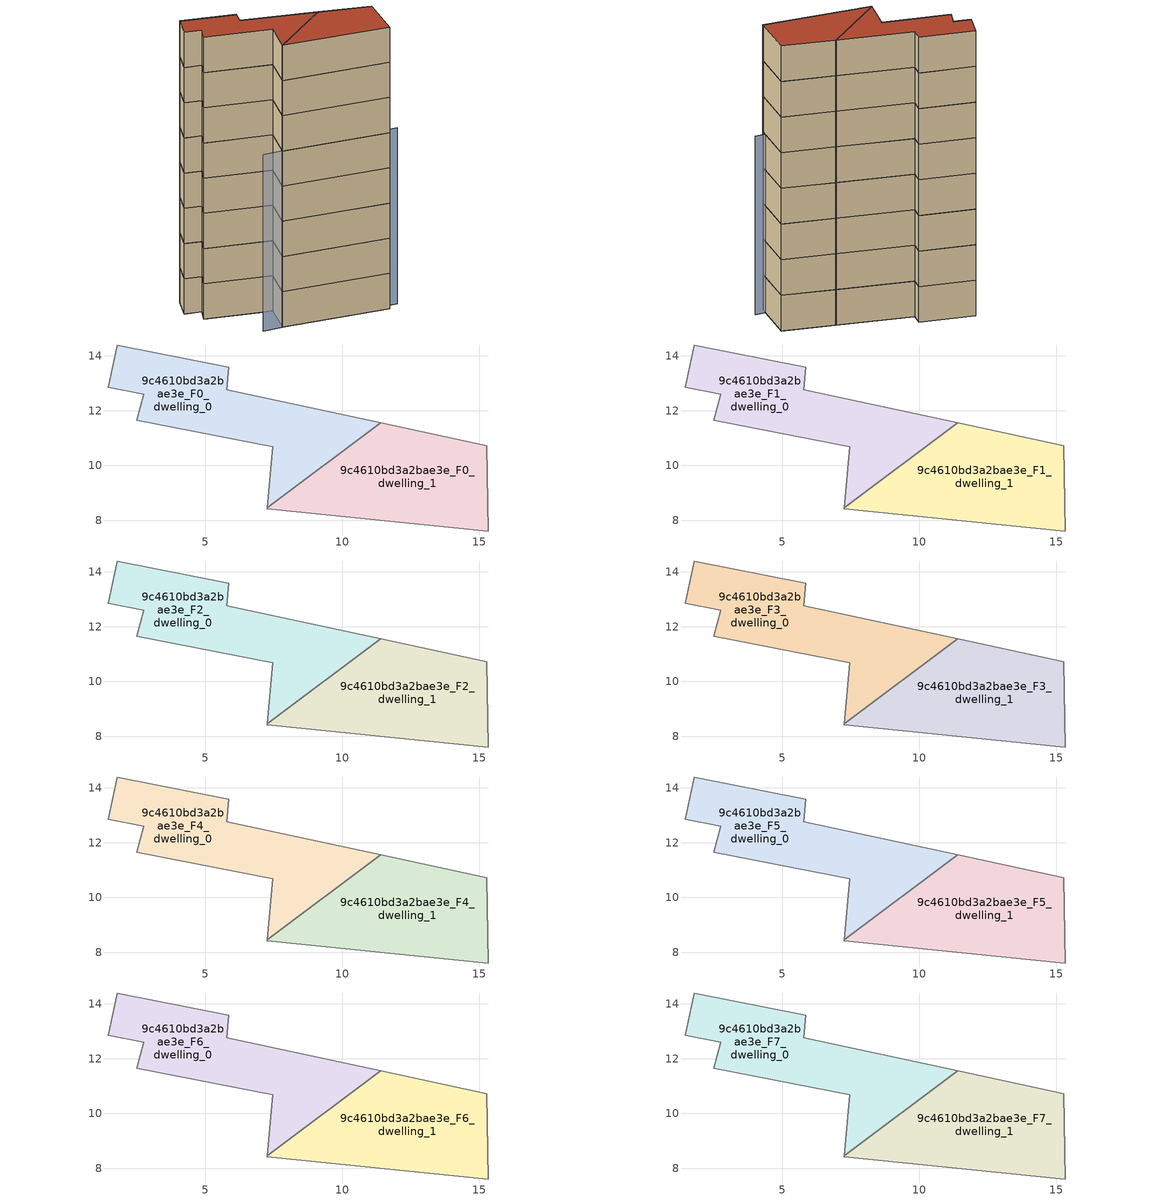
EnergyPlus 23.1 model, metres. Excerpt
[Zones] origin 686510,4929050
9c4610bd3a2bae3e_F0_dwelling_0
 floor ground (EU_floor_Construction): 11.41,11.56 5.79,12.77 5.86,13.58 1.79,14.4 1.46,12.85 2.76,12.6 2.51,11.66 7.47,10.68 7.26,8.46 z0
 wall adiabatic (EU_wall_Construction): 7.26,8.46 7.47,10.68 2.51,11.66 2.76,12.6 1.46,12.85 1.79,14.4 5.86,13.58 5.79,12.77 11.41,11.56 z0:3
 wall to 9c4610bd3a2bae3e_F0_dwelling_1 (EU_wall_Construction): 11.4,11.56 7.26,8.46 z0:3
9c4610bd3a2bae3e_F0_dwelling_1
 floor ground (EU_floor_Construction): 15.34,7.61 15.27,10.72 11.41,11.56 7.26,8.46 7.26,8.42 z0
 wall adiabatic (EU_wall_Construction): 11.41,11.56 15.27,10.72 15.34,7.61 7.26,8.42 7.26,8.46 z0:3
9c4610bd3a2bae3e_F1_dwelling_0
 floor to 9c4610bd3a2bae3e_F0_dwelling_0 (EU_floor_Construction): 11.4,11.56 5.79,12.77 5.86,13.58 1.79,14.4 1.46,12.85 2.76,12.6 2.51,11.66 7.47,10.68 7.26,8.46 z3
 wall adiabatic (EU_wall_Construction): 7.26,8.46 7.47,10.68 2.51,11.66 2.76,12.6 1.46,12.85 1.79,14.4 5.86,13.58 5.79,12.77 11.41,11.56 z3:6
 wall to 9c4610bd3a2bae3e_F1_dwelling_1 (EU_wall_Construction): 11.4,11.56 7.26,8.46 z3:6
9c4610bd3a2bae3e_F1_dwelling_1
 floor to 9c4610bd3a2bae3e_F0_dwelling_1 (EU_floor_Construction): 15.34,7.61 15.27,10.72 11.4,11.56 7.26,8.46 7.26,8.42 z3
 wall adiabatic (EU_wall_Construction): 11.41,11.56 15.27,10.72 15.34,7.61 7.26,8.42 7.26,8.46 z3:6
9c4610bd3a2bae3e_F2_dwelling_0
 floor to 9c4610bd3a2bae3e_F1_dwelling_0 (EU_floor_Construction): 11.4,11.56 5.79,12.77 5.86,13.58 1.79,14.4 1.46,12.85 2.76,12.6 2.51,11.66 7.47,10.68 7.26,8.46 z6
 wall adiabatic (EU_wall_Construction): 7.26,8.46 7.47,10.68 2.51,11.66 2.76,12.6 1.46,12.85 1.79,14.4 5.86,13.58 5.79,12.77 11.41,11.56 z6:9
 wall to 9c4610bd3a2bae3e_F2_dwelling_1 (EU_wall_Construction): 11.4,11.56 7.26,8.46 z6:9
9c4610bd3a2bae3e_F2_dwelling_1
 floor to 9c4610bd3a2bae3e_F1_dwelling_1 (EU_floor_Construction): 15.34,7.61 15.27,10.72 11.4,11.56 7.26,8.46 7.26,8.42 z6
 wall adiabatic (EU_wall_Construction): 11.41,11.56 15.27,10.72 15.34,7.61 7.26,8.42 7.26,8.46 z6:9
9c4610bd3a2bae3e_F3_dwelling_0
 floor to 9c4610bd3a2bae3e_F2_dwelling_0 (EU_floor_Construction): 11.4,11.56 5.79,12.77 5.86,13.58 1.79,14.4 1.46,12.85 2.76,12.6 2.51,11.66 7.47,10.68 7.26,8.46 z9
 wall adiabatic (EU_wall_Construction): 7.26,8.46 7.47,10.68 2.51,11.66 2.76,12.6 1.46,12.85 1.79,14.4 5.86,13.58 5.79,12.77 11.41,11.56 z9:12
 wall to 9c4610bd3a2bae3e_F3_dwelling_1 (EU_wall_Construction): 11.4,11.56 7.26,8.46 z9:12
9c4610bd3a2bae3e_F3_dwelling_1
 floor to 9c4610bd3a2bae3e_F2_dwelling_1 (EU_floor_Construction): 15.34,7.61 15.27,10.72 11.4,11.56 7.26,8.46 7.26,8.42 z9
 wall adiabatic (EU_wall_Construction): 11.41,11.56 15.27,10.72 15.34,7.61 7.26,8.42 7.26,8.46 z9:12
9c4610bd3a2bae3e_F4_dwelling_0
 floor to 9c4610bd3a2bae3e_F3_dwelling_0 (EU_floor_Construction): 11.4,11.56 5.79,12.77 5.86,13.58 1.79,14.4 1.46,12.85 2.76,12.6 2.51,11.66 7.47,10.68 7.26,8.46 z12
 wall adiabatic (EU_wall_Construction): 7.26,8.46 7.47,10.68 2.51,11.66 2.76,12.6 1.46,12.85 1.79,14.4 5.86,13.58 5.79,12.77 11.41,11.56 z12:15
 wall to 9c4610bd3a2bae3e_F4_dwelling_1 (EU_wall_Construction): 11.4,11.56 7.26,8.46 z12:15
9c4610bd3a2bae3e_F4_dwelling_1
 floor to 9c4610bd3a2bae3e_F3_dwelling_1 (EU_floor_Construction): 15.34,7.61 15.27,10.72 11.4,11.56 7.26,8.46 7.26,8.42 z12
 wall adiabatic (EU_wall_Construction): 11.41,11.56 15.27,10.72 15.34,7.61 7.26,8.42 7.26,8.46 z12:15
9c4610bd3a2bae3e_F5_dwelling_0
 floor to 9c4610bd3a2bae3e_F4_dwelling_0 (EU_floor_Construction): 11.4,11.56 5.79,12.77 5.86,13.58 1.79,14.4 1.46,12.85 2.76,12.6 2.51,11.66 7.47,10.68 7.26,8.46 z15
 wall adiabatic (EU_wall_Construction): 7.26,8.46 7.47,10.68 2.51,11.66 2.76,12.6 1.46,12.85 1.79,14.4 5.86,13.58 5.79,12.77 11.41,11.56 z15:18
 wall to 9c4610bd3a2bae3e_F5_dwelling_1 (EU_wall_Construction): 11.4,11.56 7.26,8.46 z15:18
9c4610bd3a2bae3e_F5_dwelling_1
 floor to 9c4610bd3a2bae3e_F4_dwelling_1 (EU_floor_Construction): 15.34,7.61 15.27,10.72 11.4,11.56 7.26,8.46 7.26,8.42 z15
 wall adiabatic (EU_wall_Construction): 11.41,11.56 15.27,10.72 15.34,7.61 7.26,8.42 7.26,8.46 z15:18
9c4610bd3a2bae3e_F6_dwelling_0
 floor to 9c4610bd3a2bae3e_F5_dwelling_0 (EU_floor_Construction): 11.4,11.56 5.79,12.77 5.86,13.58 1.79,14.4 1.46,12.85 2.76,12.6 2.51,11.66 7.47,10.68 7.26,8.46 z18
 wall adiabatic (EU_wall_Construction): 7.26,8.46 7.47,10.68 2.51,11.66 2.76,12.6 1.46,12.85 1.79,14.4 5.86,13.58 5.79,12.77 11.41,11.56 z18:21
 wall to 9c4610bd3a2bae3e_F6_dwelling_1 (EU_wall_Construction): 11.4,11.56 7.26,8.46 z18:21
9c4610bd3a2bae3e_F6_dwelling_1
 floor to 9c4610bd3a2bae3e_F5_dwelling_1 (EU_floor_Construction): 15.34,7.61 15.27,10.72 11.4,11.56 7.26,8.46 7.26,8.42 z18
 wall adiabatic (EU_wall_Construction): 11.41,11.56 15.27,10.72 15.34,7.61 7.26,8.42 7.26,8.46 z18:21
9c4610bd3a2bae3e_F7_dwelling_0
 floor to 9c4610bd3a2bae3e_F6_dwelling_0 (EU_floor_Construction): 11.4,11.56 5.79,12.77 5.86,13.58 1.79,14.4 1.46,12.85 2.76,12.6 2.51,11.66 7.47,10.68 7.26,8.46 z21
 wall adiabatic (EU_wall_Construction): 7.26,8.46 7.47,10.68 2.51,11.66 2.76,12.6 1.46,12.85 1.79,14.4 5.86,13.58 5.79,12.77 11.41,11.56 z21:24
 wall to 9c4610bd3a2bae3e_F7_dwelling_1 (EU_wall_Construction): 11.4,11.56 7.26,8.46 z21:24
 roof outside (EU_roof_Construction): 11.41,11.56 7.26,8.46 7.47,10.68 2.51,11.66 2.76,12.6 1.46,12.85 1.79,14.4 5.86,13.58 5.79,12.77 z24
9c4610bd3a2bae3e_F7_dwelling_1
 floor to 9c4610bd3a2bae3e_F6_dwelling_1 (EU_floor_Construction): 15.34,7.61 15.27,10.72 11.4,11.56 7.26,8.46 7.26,8.42 z21
 wall adiabatic (EU_wall_Construction): 11.41,11.56 15.27,10.72 15.34,7.61 7.26,8.42 7.26,8.46 z21:24
 roof outside (EU_roof_Construction): 15.27,10.72 15.34,7.61 7.26,8.42 7.26,8.46 11.41,11.56 z24
shading: 5.78,8.49 16.1,7.99 z0:15
[Building]
EU S2 Campaign: North Axis=0; Terrain=City; Solar Distribution=FullExterior
[Site:Location]
Bologna: Latitude=44.5; Longitude=11.25; Time Zone=1; Elevation=37
[SizingPeriod:WeatherFileDays]
AnnualSizingPeriod: Begin Month=1; Begin Day of Month=1; End Month=12; End Day of Month=31; Day of Week for Start Day=Monday; Use Weather File Daylight Saving Period=No; Use Weather File Rain and Snow Indicators=No
[MATERIAL]
EU_InternalMass_Material: Roughness=MediumRough; Thickness=0.1; Conductivity=1; Density=1800; Specific Heat=900; Thermal Absorptance=0.9; Solar Absorptance=0.7; Visible Absorptance=0.7
[MATERIAL:NOMASS] Roughness=MediumRough; Thermal Absorptance=0.9; Solar Absorptance=0.7; Visible Absorptance=0.7
Name | Thermal Resistance
EU_wall_NoMass | 0.905828
EU_roof_NoMass | 0.37593
EU_floor_NoMass | 0.67114
[CONSTRUCTION]
EU_wall_Construction: EU_wall_NoMass
EU_roof_Construction: EU_roof_NoMass
EU_floor_Construction: EU_floor_NoMass
EU_InternalMass_Construction: EU_InternalMass_Material
[ZONE] Type=1; Multiplier=1; Ceiling Height=autocalculate; Floor Area=autocalculate; Part of Total Floor Area=Yes
Name | Volume
9c4610bd3a2bae3e_F0_dwelling_0; 9c4610bd3a2bae3e_F1_dwelling_0; 9c4610bd3a2bae3e_F2_dwelling_0; 9c4610bd3a2bae3e_F3_dwelling_0; 9c4610bd3a2bae3e_F4_dwelling_0; 9c4610bd3a2bae3e_F5_dwelling_0; 9c4610bd3a2bae3e_F6_dwelling_0; 9c4610bd3a2bae3e_F7_dwelling_0 | 61.2458
9c4610bd3a2bae3e_F0_dwelling_1; 9c4610bd3a2bae3e_F1_dwelling_1; 9c4610bd3a2bae3e_F2_dwelling_1; 9c4610bd3a2bae3e_F3_dwelling_1; 9c4610bd3a2bae3e_F4_dwelling_1; 9c4610bd3a2bae3e_F5_dwelling_1; 9c4610bd3a2bae3e_F6_dwelling_1; 9c4610bd3a2bae3e_F7_dwelling_1 | 61.2524
[INTERNALMASS] Construction=EU_InternalMass_Construction
Name | Zone or ZoneList | Surface Area
9c4610bd3a2bae3e_F0_dwelling_0_EU_InternalMass | 9c4610bd3a2bae3e_F0_dwelling_0 | 20.4158
9c4610bd3a2bae3e_F0_dwelling_1_EU_InternalMass | 9c4610bd3a2bae3e_F0_dwelling_1 | 20.4156
9c4610bd3a2bae3e_F1_dwelling_0_EU_InternalMass | 9c4610bd3a2bae3e_F1_dwelling_0 | 20.4158
9c4610bd3a2bae3e_F1_dwelling_1_EU_InternalMass | 9c4610bd3a2bae3e_F1_dwelling_1 | 20.4156
9c4610bd3a2bae3e_F2_dwelling_0_EU_InternalMass | 9c4610bd3a2bae3e_F2_dwelling_0 | 20.4158
9c4610bd3a2bae3e_F2_dwelling_1_EU_InternalMass | 9c4610bd3a2bae3e_F2_dwelling_1 | 20.4156
9c4610bd3a2bae3e_F3_dwelling_0_EU_InternalMass | 9c4610bd3a2bae3e_F3_dwelling_0 | 20.4158
9c4610bd3a2bae3e_F3_dwelling_1_EU_InternalMass | 9c4610bd3a2bae3e_F3_dwelling_1 | 20.4156
9c4610bd3a2bae3e_F4_dwelling_0_EU_InternalMass | 9c4610bd3a2bae3e_F4_dwelling_0 | 20.4158
9c4610bd3a2bae3e_F4_dwelling_1_EU_InternalMass | 9c4610bd3a2bae3e_F4_dwelling_1 | 20.4156
9c4610bd3a2bae3e_F5_dwelling_0_EU_InternalMass | 9c4610bd3a2bae3e_F5_dwelling_0 | 20.4158
9c4610bd3a2bae3e_F5_dwelling_1_EU_InternalMass | 9c4610bd3a2bae3e_F5_dwelling_1 | 20.4156
9c4610bd3a2bae3e_F6_dwelling_0_EU_InternalMass | 9c4610bd3a2bae3e_F6_dwelling_0 | 20.4158
9c4610bd3a2bae3e_F6_dwelling_1_EU_InternalMass | 9c4610bd3a2bae3e_F6_dwelling_1 | 20.4156
9c4610bd3a2bae3e_F7_dwelling_0_EU_InternalMass | 9c4610bd3a2bae3e_F7_dwelling_0 | 20.4158
9c4610bd3a2bae3e_F7_dwelling_1_EU_InternalMass | 9c4610bd3a2bae3e_F7_dwelling_1 | 20.4156
[OTHEREQUIPMENT] Fuel Type=Electricity; Design Level Calculation Method=Watts/Area; Power per Zone Floor Area=1; Fraction Latent=0; Fraction Radiant=0; Fraction Lost=0; Carbon Dioxide Generation Rate=0; EndUse Subcategory=EU_Step8_InternalGains
Name | Zone or ZoneList or Space or SpaceList | Schedule
EU_Step8_InternalGain_9c4610bd3a2bae3e_F0_dwelling_0_f000 | 9c4610bd3a2bae3e_F0_dwelling_0 | EU_Step8_GainSchedule_9c4610bd3a2bae3e_F0_dwelling_0_f000
EU_Step8_InternalGain_9c4610bd3a2bae3e_F0_dwelling_1_f000 | 9c4610bd3a2bae3e_F0_dwelling_1 | EU_Step8_GainSchedule_9c4610bd3a2bae3e_F0_dwelling_1_f000
EU_Step8_InternalGain_9c4610bd3a2bae3e_F1_dwelling_0_f000 | 9c4610bd3a2bae3e_F1_dwelling_0 | EU_Step8_GainSchedule_9c4610bd3a2bae3e_F1_dwelling_0_f000
EU_Step8_InternalGain_9c4610bd3a2bae3e_F1_dwelling_1_f000 | 9c4610bd3a2bae3e_F1_dwelling_1 | EU_Step8_GainSchedule_9c4610bd3a2bae3e_F1_dwelling_1_f000
EU_Step8_InternalGain_9c4610bd3a2bae3e_F2_dwelling_0_f000 | 9c4610bd3a2bae3e_F2_dwelling_0 | EU_Step8_GainSchedule_9c4610bd3a2bae3e_F2_dwelling_0_f000
EU_Step8_InternalGain_9c4610bd3a2bae3e_F2_dwelling_1_f000 | 9c4610bd3a2bae3e_F2_dwelling_1 | EU_Step8_GainSchedule_9c4610bd3a2bae3e_F2_dwelling_1_f000
EU_Step8_InternalGain_9c4610bd3a2bae3e_F3_dwelling_0_f000 | 9c4610bd3a2bae3e_F3_dwelling_0 | EU_Step8_GainSchedule_9c4610bd3a2bae3e_F3_dwelling_0_f000
EU_Step8_InternalGain_9c4610bd3a2bae3e_F3_dwelling_1_f000 | 9c4610bd3a2bae3e_F3_dwelling_1 | EU_Step8_GainSchedule_9c4610bd3a2bae3e_F3_dwelling_1_f000
EU_Step8_InternalGain_9c4610bd3a2bae3e_F4_dwelling_0_f000 | 9c4610bd3a2bae3e_F4_dwelling_0 | EU_Step8_GainSchedule_9c4610bd3a2bae3e_F4_dwelling_0_f000
EU_Step8_InternalGain_9c4610bd3a2bae3e_F4_dwelling_1_f000 | 9c4610bd3a2bae3e_F4_dwelling_1 | EU_Step8_GainSchedule_9c4610bd3a2bae3e_F4_dwelling_1_f000
EU_Step8_InternalGain_9c4610bd3a2bae3e_F5_dwelling_0_f000 | 9c4610bd3a2bae3e_F5_dwelling_0 | EU_Step8_GainSchedule_9c4610bd3a2bae3e_F5_dwelling_0_f000
EU_Step8_InternalGain_9c4610bd3a2bae3e_F5_dwelling_1_f000 | 9c4610bd3a2bae3e_F5_dwelling_1 | EU_Step8_GainSchedule_9c4610bd3a2bae3e_F5_dwelling_1_f000
EU_Step8_InternalGain_9c4610bd3a2bae3e_F6_dwelling_0_f000 | 9c4610bd3a2bae3e_F6_dwelling_0 | EU_Step8_GainSchedule_9c4610bd3a2bae3e_F6_dwelling_0_f000
EU_Step8_InternalGain_9c4610bd3a2bae3e_F6_dwelling_1_f000 | 9c4610bd3a2bae3e_F6_dwelling_1 | EU_Step8_GainSchedule_9c4610bd3a2bae3e_F6_dwelling_1_f000
EU_Step8_InternalGain_9c4610bd3a2bae3e_F7_dwelling_0_f000 | 9c4610bd3a2bae3e_F7_dwelling_0 | EU_Step8_GainSchedule_9c4610bd3a2bae3e_F7_dwelling_0_f000
EU_Step8_InternalGain_9c4610bd3a2bae3e_F7_dwelling_1_f000 | 9c4610bd3a2bae3e_F7_dwelling_1 | EU_Step8_GainSchedule_9c4610bd3a2bae3e_F7_dwelling_1_f000
[ZONEVENTILATION:DESIGNFLOWRATE] Schedule=EU_AlwaysOn; Design Flow Rate Calculation Method=AirChanges/Hour; Air Changes per Hour=0.73129; Ventilation Type=Natural; Fan Pressure Rise=0; Fan Total Efficiency=1; Constant Term Coefficient=1; Temperature Term Coefficient=0; Velocity Term Coefficient=0; Velocity Squared Term Coefficient=0; Minimum Indoor Temperature=-100; Maximum Indoor Temperature=100; Delta Temperature=-100; Minimum Outdoor Temperature=-100; Maximum Outdoor Temperature=100; Maximum Wind Speed=40
Name | Zone or ZoneList or Space or SpaceList
EU_ConstantAir_9c4610bd3a2bae3e_F0_dwelling_0 | 9c4610bd3a2bae3e_F0_dwelling_0
EU_ConstantAir_9c4610bd3a2bae3e_F0_dwelling_1 | 9c4610bd3a2bae3e_F0_dwelling_1
EU_ConstantAir_9c4610bd3a2bae3e_F1_dwelling_0 | 9c4610bd3a2bae3e_F1_dwelling_0
EU_ConstantAir_9c4610bd3a2bae3e_F1_dwelling_1 | 9c4610bd3a2bae3e_F1_dwelling_1
EU_ConstantAir_9c4610bd3a2bae3e_F2_dwelling_0 | 9c4610bd3a2bae3e_F2_dwelling_0
EU_ConstantAir_9c4610bd3a2bae3e_F2_dwelling_1 | 9c4610bd3a2bae3e_F2_dwelling_1
EU_ConstantAir_9c4610bd3a2bae3e_F3_dwelling_0 | 9c4610bd3a2bae3e_F3_dwelling_0
EU_ConstantAir_9c4610bd3a2bae3e_F3_dwelling_1 | 9c4610bd3a2bae3e_F3_dwelling_1
EU_ConstantAir_9c4610bd3a2bae3e_F4_dwelling_0 | 9c4610bd3a2bae3e_F4_dwelling_0
EU_ConstantAir_9c4610bd3a2bae3e_F4_dwelling_1 | 9c4610bd3a2bae3e_F4_dwelling_1
EU_ConstantAir_9c4610bd3a2bae3e_F5_dwelling_0 | 9c4610bd3a2bae3e_F5_dwelling_0
EU_ConstantAir_9c4610bd3a2bae3e_F5_dwelling_1 | 9c4610bd3a2bae3e_F5_dwelling_1
EU_ConstantAir_9c4610bd3a2bae3e_F6_dwelling_0 | 9c4610bd3a2bae3e_F6_dwelling_0
EU_ConstantAir_9c4610bd3a2bae3e_F6_dwelling_1 | 9c4610bd3a2bae3e_F6_dwelling_1
EU_ConstantAir_9c4610bd3a2bae3e_F7_dwelling_0 | 9c4610bd3a2bae3e_F7_dwelling_0
EU_ConstantAir_9c4610bd3a2bae3e_F7_dwelling_1 | 9c4610bd3a2bae3e_F7_dwelling_1
[HVACTEMPLATE:THERMOSTAT] Constant Heating Setpoint=20; Constant Cooling Setpoint=50
EU_HeatOnly_9c4610bd3a2bae3e_F0_dwelling_0; EU_HeatOnly_9c4610bd3a2bae3e_F0_dwelling_1; EU_HeatOnly_9c4610bd3a2bae3e_F1_dwelling_0; EU_HeatOnly_9c4610bd3a2bae3e_F1_dwelling_1; EU_HeatOnly_9c4610bd3a2bae3e_F2_dwelling_0; EU_HeatOnly_9c4610bd3a2bae3e_F2_dwelling_1; EU_HeatOnly_9c4610bd3a2bae3e_F3_dwelling_0; EU_HeatOnly_9c4610bd3a2bae3e_F3_dwelling_1; EU_HeatOnly_9c4610bd3a2bae3e_F4_dwelling_0; EU_HeatOnly_9c4610bd3a2bae3e_F4_dwelling_1; EU_HeatOnly_9c4610bd3a2bae3e_F5_dwelling_0; EU_HeatOnly_9c4610bd3a2bae3e_F5_dwelling_1; EU_HeatOnly_9c4610bd3a2bae3e_F6_dwelling_0; EU_HeatOnly_9c4610bd3a2bae3e_F6_dwelling_1; EU_HeatOnly_9c4610bd3a2bae3e_F7_dwelling_0; EU_HeatOnly_9c4610bd3a2bae3e_F7_dwelling_1
[HVACTEMPLATE:ZONE:IDEALLOADSAIRSYSTEM] System Availability Schedule=EU_AlwaysOn; Maximum Heating Supply Air Temperature=50; Minimum Cooling Supply Air Temperature=13; Maximum Heating Supply Air Humidity Ratio=0.0156; Minimum Cooling Supply Air Humidity Ratio=0.0077; Heating Limit=NoLimit; Cooling Limit=NoLimit; Heating Availability Schedule=EU_AlwaysOn; Cooling Availability Schedule=EU_CoolingOff; Dehumidification Control Type=ConstantSensibleHeatRatio; Cooling Sensible Heat Ratio=0.7; Dehumidification Setpoint=60; Humidification Control Type=None; Humidification Setpoint=30; Outdoor Air Method=None; Outdoor Air Flow Rate per Person=0.00944; Outdoor Air Flow Rate per Zone Floor Area=0; Outdoor Air Flow Rate per Zone=0; Demand Controlled Ventilation Type=None; Outdoor Air Economizer Type=NoEconomizer; Heat Recovery Type=None; Sensible Heat Recovery Effectiveness=0.7; Latent Heat Recovery Effectiveness=0.65
Name | Template Thermostat
9c4610bd3a2bae3e_F0_dwelling_0 | EU_HeatOnly_9c4610bd3a2bae3e_F0_dwelling_0
9c4610bd3a2bae3e_F0_dwelling_1 | EU_HeatOnly_9c4610bd3a2bae3e_F0_dwelling_1
9c4610bd3a2bae3e_F1_dwelling_0 | EU_HeatOnly_9c4610bd3a2bae3e_F1_dwelling_0
9c4610bd3a2bae3e_F1_dwelling_1 | EU_HeatOnly_9c4610bd3a2bae3e_F1_dwelling_1
9c4610bd3a2bae3e_F2_dwelling_0 | EU_HeatOnly_9c4610bd3a2bae3e_F2_dwelling_0
9c4610bd3a2bae3e_F2_dwelling_1 | EU_HeatOnly_9c4610bd3a2bae3e_F2_dwelling_1
9c4610bd3a2bae3e_F3_dwelling_0 | EU_HeatOnly_9c4610bd3a2bae3e_F3_dwelling_0
9c4610bd3a2bae3e_F3_dwelling_1 | EU_HeatOnly_9c4610bd3a2bae3e_F3_dwelling_1
9c4610bd3a2bae3e_F4_dwelling_0 | EU_HeatOnly_9c4610bd3a2bae3e_F4_dwelling_0
9c4610bd3a2bae3e_F4_dwelling_1 | EU_HeatOnly_9c4610bd3a2bae3e_F4_dwelling_1
9c4610bd3a2bae3e_F5_dwelling_0 | EU_HeatOnly_9c4610bd3a2bae3e_F5_dwelling_0
9c4610bd3a2bae3e_F5_dwelling_1 | EU_HeatOnly_9c4610bd3a2bae3e_F5_dwelling_1
9c4610bd3a2bae3e_F6_dwelling_0 | EU_HeatOnly_9c4610bd3a2bae3e_F6_dwelling_0
9c4610bd3a2bae3e_F6_dwelling_1 | EU_HeatOnly_9c4610bd3a2bae3e_F6_dwelling_1
9c4610bd3a2bae3e_F7_dwelling_0 | EU_HeatOnly_9c4610bd3a2bae3e_F7_dwelling_0
9c4610bd3a2bae3e_F7_dwelling_1 | EU_HeatOnly_9c4610bd3a2bae3e_F7_dwelling_1
[SIZING:ZONE] Zone Cooling Design Supply Air Temperature Input Method=SupplyAirTemperature; Zone Cooling Design Supply Air Temperature=13; Zone Heating Design Supply Air Temperature Input Method=SupplyAirTemperature; Zone Heating Design Supply Air Temperature=50; Zone Cooling Design Supply Air Humidity Ratio=0.008; Zone Heating Design Supply Air Humidity Ratio=0.008; Cooling Design Air Flow Method=DesignDay; Cooling Design Air Flow Rate=0; Cooling Minimum Air Flow per Zone Floor Area=0.000762; Cooling Minimum Air Flow=0; Cooling Minimum Air Flow Fraction=0.2; Heating Design Air Flow Method=DesignDay; Heating Design Air Flow Rate=0; Heating Maximum Air Flow per Zone Floor Area=0.002032; Heating Maximum Air Flow=0.141576; Heating Maximum Air Flow Fraction=0.3; Account for Dedicated Outdoor Air System=No; Dedicated Outdoor Air System Control Strategy=NeutralSupplyAir; Dedicated Outdoor Air Low Setpoint Temperature for Design=autosize; Dedicated Outdoor Air High Setpoint Temperature for Design=autosize; Zone Load Sizing Method=Sensible Load Only No Latent Load; Zone Latent Cooling Design Supply Air Humidity Ratio Input Method=HumidityRatioDifference; Zone Cooling Design Supply Air Humidity Ratio Difference=0.005; Zone Latent Heating Design Supply Air Humidity Ratio Input Method=HumidityRatioDifference; Zone Humidification Design Supply Air Humidity Ratio Difference=0.005
9c4610bd3a2bae3e_F0_dwelling_0; 9c4610bd3a2bae3e_F0_dwelling_1; 9c4610bd3a2bae3e_F1_dwelling_0; 9c4610bd3a2bae3e_F1_dwelling_1; 9c4610bd3a2bae3e_F2_dwelling_0; 9c4610bd3a2bae3e_F2_dwelling_1; 9c4610bd3a2bae3e_F3_dwelling_0; 9c4610bd3a2bae3e_F3_dwelling_1; 9c4610bd3a2bae3e_F4_dwelling_0; 9c4610bd3a2bae3e_F4_dwelling_1; 9c4610bd3a2bae3e_F5_dwelling_0; 9c4610bd3a2bae3e_F5_dwelling_1; 9c4610bd3a2bae3e_F6_dwelling_0; 9c4610bd3a2bae3e_F6_dwelling_1; 9c4610bd3a2bae3e_F7_dwelling_0; 9c4610bd3a2bae3e_F7_dwelling_1
[SCHEDULE:CONSTANT]
Name | Hourly Value
EU_AlwaysOn | 1
EU_CoolingOff | 0
[SCHEDULE:FILE] Column Number=1; Rows to Skip at Top=0; Number of Hours of Data=8760; Column Separator=Comma; Interpolate to Timestep=No; Minutes per Item=60; Adjust Schedule for Daylight Savings=Yes
Name | File
EU_Step8_GainSchedule_9c4610bd3a2bae3e_F0_dwelling_0_f000 | ../../schedules/9c4610bd3a2bae3e/9c4610bd3a2bae3e_F0_dwelling_0_f000_gain.csv
EU_Step8_GainSchedule_9c4610bd3a2bae3e_F0_dwelling_1_f000 | ../../schedules/9c4610bd3a2bae3e/9c4610bd3a2bae3e_F0_dwelling_1_f000_gain.csv
EU_Step8_GainSchedule_9c4610bd3a2bae3e_F1_dwelling_0_f000 | ../../schedules/9c4610bd3a2bae3e/9c4610bd3a2bae3e_F1_dwelling_0_f000_gain.csv
EU_Step8_GainSchedule_9c4610bd3a2bae3e_F1_dwelling_1_f000 | ../../schedules/9c4610bd3a2bae3e/9c4610bd3a2bae3e_F1_dwelling_1_f000_gain.csv
EU_Step8_GainSchedule_9c4610bd3a2bae3e_F2_dwelling_0_f000 | ../../schedules/9c4610bd3a2bae3e/9c4610bd3a2bae3e_F2_dwelling_0_f000_gain.csv
EU_Step8_GainSchedule_9c4610bd3a2bae3e_F2_dwelling_1_f000 | ../../schedules/9c4610bd3a2bae3e/9c4610bd3a2bae3e_F2_dwelling_1_f000_gain.csv
EU_Step8_GainSchedule_9c4610bd3a2bae3e_F3_dwelling_0_f000 | ../../schedules/9c4610bd3a2bae3e/9c4610bd3a2bae3e_F3_dwelling_0_f000_gain.csv
EU_Step8_GainSchedule_9c4610bd3a2bae3e_F3_dwelling_1_f000 | ../../schedules/9c4610bd3a2bae3e/9c4610bd3a2bae3e_F3_dwelling_1_f000_gain.csv
EU_Step8_GainSchedule_9c4610bd3a2bae3e_F4_dwelling_0_f000 | ../../schedules/9c4610bd3a2bae3e/9c4610bd3a2bae3e_F4_dwelling_0_f000_gain.csv
EU_Step8_GainSchedule_9c4610bd3a2bae3e_F4_dwelling_1_f000 | ../../schedules/9c4610bd3a2bae3e/9c4610bd3a2bae3e_F4_dwelling_1_f000_gain.csv
EU_Step8_GainSchedule_9c4610bd3a2bae3e_F5_dwelling_0_f000 | ../../schedules/9c4610bd3a2bae3e/9c4610bd3a2bae3e_F5_dwelling_0_f000_gain.csv
EU_Step8_GainSchedule_9c4610bd3a2bae3e_F5_dwelling_1_f000 | ../../schedules/9c4610bd3a2bae3e/9c4610bd3a2bae3e_F5_dwelling_1_f000_gain.csv
EU_Step8_GainSchedule_9c4610bd3a2bae3e_F6_dwelling_0_f000 | ../../schedules/9c4610bd3a2bae3e/9c4610bd3a2bae3e_F6_dwelling_0_f000_gain.csv
EU_Step8_GainSchedule_9c4610bd3a2bae3e_F6_dwelling_1_f000 | ../../schedules/9c4610bd3a2bae3e/9c4610bd3a2bae3e_F6_dwelling_1_f000_gain.csv
EU_Step8_GainSchedule_9c4610bd3a2bae3e_F7_dwelling_0_f000 | ../../schedules/9c4610bd3a2bae3e/9c4610bd3a2bae3e_F7_dwelling_0_f000_gain.csv
EU_Step8_GainSchedule_9c4610bd3a2bae3e_F7_dwelling_1_f000 | ../../schedules/9c4610bd3a2bae3e/9c4610bd3a2bae3e_F7_dwelling_1_f000_gain.csv
